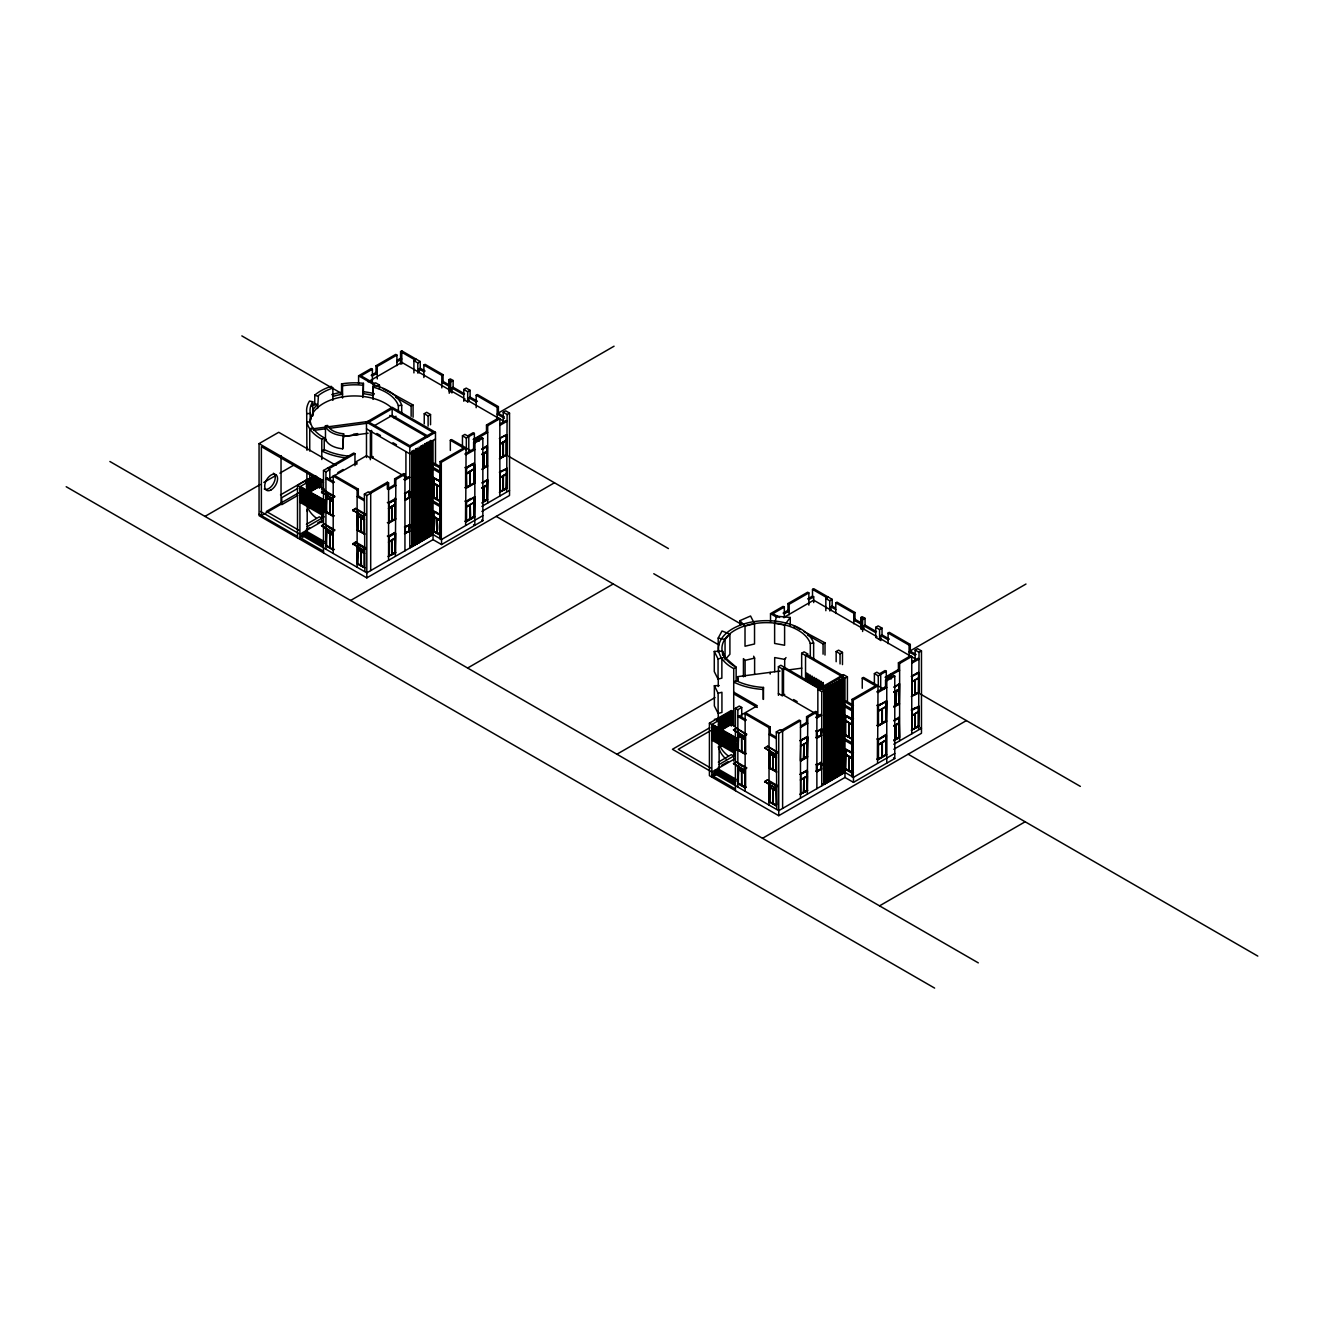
<?xml version="1.0" encoding="UTF-8"?>
<svg xmlns="http://www.w3.org/2000/svg" width="1324" height="1324" viewBox="0 0 1324 1324"><rect width="100%" height="100%" fill="white"/><g stroke="black" fill="none" stroke-linecap="round" stroke-linejoin="round"><path stroke-width="1.5" d="M763.253 689.44L763.468 687.454A50.477 29.145 0 0 1 736.144 680.668L733.711 682.059A52.596 30.369 0 0 0 763.253 689.44L763.253 699.37M790.246 617.464L784.602 625.077L784.602 645.251L774.623 643.447L774.623 623.256L776.642 616.206L790.246 617.464L790.246 625.524M362.826 397.548L363.405 383.315A48.012 27.721 0 0 0 342.502 383.728L341.559 383.894L341.559 394.055M774.755 623.074L775.334 621.138M326.267 440.842L325.472 438.873A20.539 11.85 0 0 0 342.684 448.803L343.611 433.776A19.215 11.088 0 0 1 327.64 425.467L325.472 425.765L325.472 440.561M342.684 448.803L343.611 433.776M718.204 652.219L718.204 638.085L722.01 631.002L729.905 634.08L729.905 654.255L725.056 659.683L725.056 639.509L729.905 634.08M306.903 450.21L306.705 412.36A48.012 27.721 0 0 1 308.906 402.066L309.518 401.073L312.745 401.735L312.15 402.695A44.586 25.735 0 0 0 310.13 412.277L310.329 423.663M373.004 399.401L373.004 387.121L374.858 385.433A48.012 27.721 0 0 1 401.718 405.227L401.718 413.386M784.685 669.464L784.685 659.385L786.026 657.565M317.595 408.504L318.439 395.495A44.586 25.735 0 0 1 330.586 388.875L332.887 388.081L332.887 400.361M314.764 405.276L314.764 395.115L315.691 394.337A48.012 27.721 0 0 1 328.749 387.204L331.232 386.343L332.887 388.081M776.807 808.981L776.311 731.907L780.2 729.673L782.616 731.08L782.616 808.418M358.589 383.96L358.589 375.817L371.183 368.535L372.392 369.247L372.392 381.461M376.033 373.881L376.033 365.738L395.727 354.385L396.935 355.08L396.919 365.639M400.576 364.067L400.576 351.572L401.784 350.877L420.238 361.518L420.238 369.661M372.392 369.247L361.022 375.817L374.361 383.53M376.033 365.738L377.257 366.45L396.935 355.08M397.332 360.178L400.576 358.308L401.768 358.986L396.919 361.8M473.628 450.474L473.628 442.233L481.638 437.615L482.846 438.31L482.846 520.696L441.554 544.545L433.047 539.646L366.814 577.876L259.057 515.665L259.057 443.623L278.719 432.286L335.998 465.353M368.105 381.808L401.784 362.362L448.704 389.455M413.916 372.888L413.916 360.691L416.348 359.284M379.458 389.14L379.458 385.069L377.026 386.459L358.589 375.817M413.916 360.691L417.805 362.925L420.238 361.518M423.879 377.522L423.879 365.027L425.087 364.332L443.043 374.692L443.043 382.835M419.013 372.789L419.013 368.949L420.238 368.254L425.087 371.051M321.798 439.204L324.231 437.797A44.586 25.735 0 0 1 313.225 428.529L312.861 427.95A44.702 25.801 0 0 1 310.329 421.909L306.903 422.008A48.078 27.754 0 0 0 309.733 428.777L309.998 429.224A48.012 27.721 0 0 0 321.798 439.204L321.798 459.527M423.879 365.027L441.835 375.404L443.043 374.692M366.483 457.508L366.483 422.124L392.152 407.296L435.48 432.303L435.48 465.651M204.988 516.393L260.265 484.485M263.824 482.433L276.319 475.217M279.877 473.164L294.143 464.923M392.152 408.702L368.916 422.124L409.811 445.725L433.047 432.303L392.152 408.702L392.152 415.422L428.612 436.473M449.117 390.166L449.117 379.591L450.326 378.896L453.122 380.518L453.122 388.644M449.233 393.278L449.233 381.064L450.441 380.369L449.117 379.591M374.278 425.749L392.152 415.422M449.233 381.064L450.69 381.908L453.122 380.518M395.644 397.217L411.135 406.154L413.071 405.028L413.071 417.242M393.609 417.672L396.042 416.266M451.898 392.98L451.898 387.932L453.122 387.237L464.592 393.857M449.233 391.159L451.898 391.292L463.367 397.912M280.489 494.895L307.118 479.52M297.503 537.858L297.503 485.312L312.878 476.425M323.486 552.869L323.486 470.483L353.74 453.023L354.964 453.718L354.964 465.634M463.797 401.255L463.797 389.471L466.23 388.081L470.103 390.315L470.103 398.458M307.201 496.666L307.201 482.515L304.785 481.108L314.5 475.912M315.228 475.912L304.785 481.539M305.513 481.953L315.228 476.342M306.407 481.721L316.122 476.094M328.584 468.944L354.964 453.718M424.243 423.895L424.243 413.717L426.659 412.31L430.548 414.561L430.548 424.739M306.407 482.135L314.5 477.451M307.135 482.135L315.228 477.451M316.85 476.938L299.919 486.719L299.919 539.265M306.407 483.26L316.122 477.65M323.486 470.483L325.919 471.874L329.808 469.639L329.808 479.818L328.584 479.023L356.785 462.755L356.785 464.426M297.735 488.44L281.764 497.675L281.764 504.676L297.735 495.457M324.214 500.323L299.919 487.133L323.486 500.737M306.407 483.674L314.5 479.007M307.135 483.674L316.85 478.063M324.214 501.448L299.919 488.258L323.486 501.862M307.135 484.104L316.85 478.477M306.407 484.799L317.743 478.245M463.797 389.471L467.686 391.722L470.103 390.315M324.214 501.862L299.919 488.672L323.486 502.276M306.407 485.213L317.743 478.676M307.135 485.213L318.472 478.676M324.214 502.988L299.919 489.797L323.486 503.401M307.135 485.643L318.472 479.089M306.407 486.338L320.094 479.271L307.135 486.769M424.243 413.717L428.115 415.968L430.548 414.561M306.407 486.769L317.743 480.215M324.214 504.527L299.919 491.336L323.486 504.941M307.135 487.182L320.094 479.685M306.407 487.877L320.094 480.811L307.135 488.722M298.545 492.876L266.339 511.461L298.711 530.146M308.012 487.364L319.365 480.397M307.135 488.308L320.094 480.811M324.214 506.066L299.919 492.876L323.486 506.48M306.407 489.417L320.094 482.35L307.135 490.261M312.878 486.107L319.365 481.936M307.135 489.847L320.094 482.35M465.005 398.872L463.797 399.567L467.686 401.801L468.895 401.106L503.633 421.164M324.214 507.605L299.919 494.415L323.486 508.035M337.786 472.585L343.148 469.49M324.214 508.035L299.919 494.845L323.486 508.449M308.012 490.029L320.094 483.889L306.407 492.511M306.407 491.386L320.094 484.319M333.201 553.432L333.201 476.077L334.409 475.382L358.324 489.185L358.324 497.327M468.895 397.746L470.103 397.051L477.385 401.255L476.177 401.95L468.895 397.746L468.895 401.586M307.135 491.386L320.094 483.889M322.526 508.184L299.919 495.954L323.486 509.574M324.214 509.574L299.919 496.384L323.486 509.988M309.634 491.055L320.094 485.858L319.365 485.445M307.135 492.925L320.094 485.445M476.177 407.709L476.177 395.214L477.385 394.519L498.387 406.633L498.387 412.74M324.214 510.683L299.919 497.51L323.486 511.114M308.74 492.412L320.094 485.858M309.634 492.18L319.365 486.553L321.798 487.96A52.596 30.369 0 0 0 324.314 489.152M324.214 511.114L299.919 497.923L323.486 511.527M372.789 456.581L370.372 457.988L366.483 455.754L355.56 462.043L356.785 462.755M307.201 496.384L299.919 500.588L323.486 514.192M321.55 492.065L324.463 490.377L334.658 496.268L331.745 498.784L321.55 492.065L331.745 497.94L334.658 496.268M321.55 492.892L324.463 491.221L334.658 497.096M326.763 492.412L331.199 495.524M366.483 422.124L409.811 447.131L435.48 432.303M326.763 497.874L333.317 501.664L326.581 497.559L326.647 494.166M333.681 495.987L332.837 496.467L332.837 515.814L326.647 511.809L326.647 497.94M435.48 439.038L409.811 453.851L366.483 428.844M329.742 500.158L330.106 513.811M332.837 501.515L326.283 497.741L333.201 501.73M476.177 395.214L497.162 407.345L498.387 406.633M333.201 476.077L357.116 489.88L358.324 489.185M450.326 450.441L450.326 440.263L451.534 439.568L470.434 450.474M497.973 413.237L614.055 346.209M306.407 524.321L319.365 516.823L321.798 518.23M462.457 447.562L462.457 435.778L464.889 434.388L468.795 436.639L468.795 450.888M503.236 422.422L503.236 412.244L505.669 410.837L509.541 413.088L509.541 495.474L481.903 511.445M307.201 526.654L324.231 516.823M329.858 513.53L329.858 499.661L330.04 513.861M330.222 513.745L329.742 499.727M364.878 571.157L364.381 494.084L368.271 491.849L370.703 493.256L370.703 570.594M369.479 492.545L387.353 482.234L388.577 482.929L388.577 560.284M467.571 435.944L473.164 432.716L474.373 433.411L474.356 449.746M486.487 433.147L486.487 425.004L498.618 417.987L499.843 418.698L499.843 496.037M309.568 527.631L306.324 529.517L307.201 530.014M317.677 522.963L320.921 521.093M394.635 485.047L394.635 478.841L403.737 473.578L404.945 474.29L404.945 550.817M364.381 494.084L366.814 495.49L388.577 482.929M462.457 435.778L466.346 438.029L474.373 433.411M486.487 425.004L487.695 425.699L499.843 418.698M503.236 412.244L507.125 414.495L509.541 413.088M299.919 534.217L323.006 520.895M394.635 478.841L395.859 479.536L404.945 474.29M334.409 515.731L333.201 516.443L325.919 512.239L326.763 494.349M302.832 537.577L302.832 534.217L305.745 532.529L324.264 543.221M302.832 535.906L299.919 537.577L323.486 551.181M321.55 525.694L324.463 524.006L334.658 529.898L331.745 532.413L321.55 525.694L331.745 531.569L334.658 529.898M403.737 479.503L408.586 476.69L409.811 477.401L404.945 480.198M479.205 435.927L486.487 431.723L487.695 432.418L480.413 436.622L479.205 435.927L479.205 441.173M500.075 423.879L505.9 420.519L507.125 421.214L499.843 425.418M352.747 510.071L355.66 508.383L365.838 514.275L362.942 516.79L352.747 510.071L362.942 515.946L365.838 514.275M352.747 510.899L355.66 508.383M482.846 515.648L441.306 539.646L440.098 538.934L440.098 461.596L463.681 447.975L450.326 440.263M440.098 461.596L441.306 462.291L466.098 447.975L465.618 525.049M473.628 442.233L474.836 442.928L482.846 438.31M326.763 531.089L333.201 535.359M332.837 530.096L333.681 529.617M329.742 533.787L329.742 547.656L329.742 533.357M364.017 514.473L364.878 513.993M360.939 518.164L361.055 531.536M389.537 501.995L395.363 498.618M505.172 435.232L499.347 438.592L507.125 434.669L506.761 454.628L500.207 458.418L506.397 454.43L506.397 440.544M332.837 535.144L326.581 531.189M395.197 504.825L395.197 518.71L388.942 522.649L395.495 518.876L395.495 499.529L388.445 503.037L395.859 498.9L394.635 498.205M481.936 449.068L485.213 447.164M404.945 493.653L409.315 490.575M481.87 449.233L487.215 445.592M387.353 502.408L388.942 503.319L395.495 499.529M404.465 493.372L409.447 491.485L409.447 497.361L404.945 500.373L409.811 497.576L409.447 491.485M482.416 449.349L487.331 446.502L487.331 465.849L482.416 468.679M433.411 478.063L440.462 481.555L433.411 478.063L433.411 497.394L440.462 500.902L433.047 497.609L440.329 501.813M411.019 492.114L431.839 480.082M364.017 519.521L357.48 515.731L364.381 519.736M411.019 493.786L431.839 481.771M395.197 499.363L395.197 504.411L388.942 508.366M481.936 454.099L486.967 451.335L481.936 454.529M506.397 435.083L506.463 440.18L500.207 444.119M394.999 504.725L388.445 508.499L395.197 504.411M506.463 440.18L499.711 444.268L506.264 440.478M388.577 508.565L394.999 504.295M482.416 454.38L486.851 451.269M499.843 444.334L506.264 440.064M482.416 454.811L486.851 451.683M357.48 512.636L357.48 530.03L364.514 533.539L357.116 530.245L364.878 534.168L357.596 529.964M467.372 466.859L472.602 463.83M466.247 468.15L474.108 463.615L474.108 468.663L466.544 473.793L473.909 468.961M329.858 547.16L329.858 533.291L330.04 547.491M436.87 485.511L437.168 499.214M466.544 468.315L466.544 487.662L466.048 468.034L474.406 463.781L474.406 483.111L465.618 488.043L465.618 467.868M361.419 531.752L360.939 517.734M439.965 486.884L433.411 483.094L440.329 487.1M326.283 528.259L326.283 545.654L332.837 549.443L326.581 545.488L326.647 531.569M334.409 549.361L333.201 550.072L325.919 545.869L326.763 529.898M466.18 473.578L474.406 468.828L466.544 473.363M483.574 467.455L486.967 465.634L487.331 446.502M388.644 522.483L395.363 518.793M483.955 467.455L487.215 465.767L487.05 446.337M506.629 454.562L499.347 458.766L507.125 454.844L506.264 454.347L506.264 435.017M352.747 543.701L355.66 542.013L365.838 547.904L362.942 550.42L352.747 543.701L362.942 549.576L365.838 547.904M481.87 469.408L487.695 466.048L486.851 465.568M352.747 544.528L355.66 542.857L365.838 548.732M437.003 498.9L437.003 485.031L437.367 499.115M357.96 549.096L364.381 553.366M466.048 487.381L474.108 482.946L474.108 469.077M360.939 551.777L361.055 565.166M388.081 536.452L393.907 533.092M500.803 471.377L507.125 468.299L499.843 472.502M388.445 536.667L395.363 532.248M404.83 527.2L409.811 524.469L409.447 530.99L404.83 533.092L409.811 531.205L404.465 533.721M433.544 510.766L440.462 515.185L433.411 511.693L433.411 531.023L440.462 534.532L433.047 531.238L440.329 535.442M481.87 482.863L487.695 479.503L487.215 499.396M405.078 527.349L409.199 524.966M387.353 536.038L388.942 536.948L395.495 533.158L395.495 552.505L388.445 555.997L395.859 552.704L388.081 556.626M404.465 527.002L409.447 525.098L408.95 530.709M482.416 482.979L487.331 480.132L487.331 499.462L482.416 502.309M499.347 472.221L506.761 468.928L506.264 487.977L507.125 488.473L499.347 492.396M433.411 511.693L433.908 530.742M411.019 525.744L431.839 513.712M364.017 553.151L357.761 549.195L357.761 545.836M411.019 527.415L431.839 515.4M481.936 487.728L487.05 485.014M481.936 488.159L486.851 484.898M388.644 542.244L391.738 540.457M392.103 540.242L395.197 538.454L395.197 552.34L392.036 554.077M487.05 485.428L483.955 487.215L483.392 501.184M499.909 477.997L503.004 476.21M404.995 533.191L409.199 530.858L409.133 524.916M433.908 516.443L440.462 520.646L433.908 516.873M482.416 488.44L486.851 485.312M467.372 500.489L470.864 498.469M466.098 501.779L474.836 496.732L474.406 516.741M464.889 501.084L466.544 501.945L474.406 497.41L474.042 516.542L466.048 521.011L466.048 501.664M436.87 519.14L437.168 532.844L440.329 534.598M361.419 565.381L360.939 551.363M439.965 520.514L433.709 516.559L433.776 511.478M466.18 506.778L474.108 502.293L474.108 497.245M357.48 546.249L357.48 563.66L364.017 567.45L357.761 563.494L357.844 549.576M364.878 567.797L357.116 563.875L357.96 547.904M506.629 468.017L506.761 488.258L499.711 491.767L506.264 487.977M388.577 556.08L391.738 554.326L392.036 540.622M483.872 501.051L487.05 499.297M499.843 491.833L503.004 490.095L503.302 476.392M481.87 503.037L487.695 499.678L483.574 501.084L483.757 487.1M418.301 541.715L411.019 545.918L412.227 546.613L412.227 452.46M419.989 540.738L431.839 533.886M411.499 546.2L418.781 541.996M411.747 546.332L419.509 542.41M433.544 534.317L366.814 572.845L260.514 511.461M481.87 506.413L509.541 490.426M437.367 532.745C432.849 495.408 442.729 541.864 433.709 530.858L433.776 516.939M466.18 521.077L469.954 518.975L469.954 505.106M466.048 521.011L474.356 516.641M350.612 600.467L554.475 482.763M467.62 668.024L613.244 583.95M770.518 621.784L770.518 613.641L783.113 606.359L784.321 607.071L784.321 617.629M787.962 611.705L787.962 603.562L807.64 592.209L808.865 592.904L808.865 605.118M812.506 597.538L812.506 589.395L813.714 588.7L832.167 599.342L832.167 607.484M784.321 607.071L772.935 613.641L779.621 617.497M787.962 603.562L789.17 604.257L808.865 592.904M807.64 598.928L812.506 596.131L813.697 596.81L813.697 602.586M808.848 599.623L813.697 596.81M783.576 617.58L813.714 600.186L860.633 627.278M825.845 610.712L825.845 598.514L828.278 597.107M825.845 598.514L829.734 600.748L832.167 599.342M793.821 627.096L795.029 626.384L800.275 629.43M835.792 613.426L835.792 602.85L837.016 602.155L854.973 612.516L854.973 620.658M830.942 610.612L830.942 606.773L832.167 606.078L835.394 607.948M734.969 726.396A52.596 30.369 0 0 1 733.711 725.784L733.728 668.62L736.144 667.213A44.586 25.735 0 0 1 744.916 625.871A44.586 25.735 0 0 1 810.305 643.497L813.648 643.05L813.648 659.352M835.792 602.85L853.765 613.211L854.973 612.516M616.918 754.217L714.977 697.599M861.047 627.99L861.047 617.414L862.255 616.719L865.052 618.341L865.052 626.467M778.413 695.332L778.413 666.667L780.846 665.26L824.157 690.284L824.157 784.437L822.949 783.742M801.665 677.805L801.665 653.245L804.082 651.838L807.971 654.089L805.538 655.496L805.538 680.47M861.163 629.066L861.163 618.887L862.371 618.192L861.047 617.414M861.163 618.887L862.619 619.731L865.052 618.341M807.574 635.04L823.065 643.977L825.001 642.852L825.001 655.066M778.413 666.667L782.302 668.918L784.718 667.511M863.827 629.595L863.827 625.756L865.052 625.06L876.505 631.68M862.371 628.288L861.163 628.983L863.827 629.115L876.935 636.695L875.727 637.39L875.727 627.295L878.143 625.904L882.032 628.139L882.032 636.281M885.557 688.298L885.557 680.056L893.568 675.439L894.776 676.134L894.776 758.52L853.467 782.368L844.977 777.469L778.744 815.7L709.416 775.682L709.416 723.136L731.295 710.508L732.023 711.352L717.426 719.776L716.698 718.932L719.131 720.339L719.131 734.489M716.698 719.362L732.023 711.352M735.416 790.693L735.416 708.307L739.305 706.056L741.738 707.463L741.738 717.641M732.023 710.938L717.426 719.776M732.023 712.477L716.698 720.471L732.023 712.477L711.849 724.542L711.849 777.089L716.218 774.557M836.156 661.719L836.156 651.54L838.588 650.134L842.478 652.384L842.478 664.598M719.942 719.031L732.023 712.891M735.416 708.307L737.849 709.697L741.738 707.463M736.144 738.147L711.849 724.956L735.416 738.56M718.32 721.083L732.023 714.017L719.048 721.928M718.32 721.497L732.023 714.43M719.048 721.497L732.023 714.017M736.144 739.272L711.849 726.082L735.416 739.686M709.763 727.737L672.443 749.285L778.744 810.669L845.473 772.14M736.144 739.686L711.849 726.495L735.416 740.099M718.32 722.623L732.023 715.556L718.32 724.162M875.727 627.295L879.599 629.545L882.032 628.139M718.32 723.036L732.023 715.97M719.048 723.036L732.023 715.556M736.144 740.811L711.849 727.621L735.416 741.225M836.156 651.54L840.045 653.775L842.478 652.384M736.144 741.225L711.849 728.034L735.416 741.655M718.32 724.592L732.023 717.509L731.295 717.095M719.048 724.592L732.023 717.095M734.456 741.374L711.849 729.16L735.416 742.764M719.048 725.006L732.023 717.509M718.32 725.701L732.023 718.634L719.048 726.545M736.144 742.764L711.849 729.574L735.416 743.194M710.475 730.699L678.269 749.285L710.624 767.97M718.32 726.131L732.023 719.064M719.048 726.131L732.023 718.634M719.942 726.313L732.023 720.173L719.048 728.084M719.942 726.727L732.023 720.604M719.048 727.67L732.023 720.173M740.927 715.208L757.295 705.758L733.711 692.154M736.144 745.429L711.849 732.238L735.416 745.859M719.942 727.852L732.023 721.712L719.048 729.623M719.942 728.266L732.023 722.143M745.131 791.256L745.131 713.901L746.339 713.206L770.254 727.008L770.254 735.151M880.824 635.57L882.032 634.875L889.314 639.078L888.106 639.773L880.824 635.57L880.824 640.617M719.048 729.21L732.023 721.712M736.144 746.968L711.849 733.777L735.416 747.398M719.942 729.392L732.023 723.268L722.292 729.292M721.563 728.879L732.023 723.682M720.67 729.822L732.023 723.268M888.106 643.613L888.106 633.038L889.314 632.342L910.3 644.457L910.3 652.6M736.144 748.507L711.849 735.333L735.416 748.937M736.144 748.937L711.849 735.747L735.416 749.351M721.563 730.004L731.295 724.377L733.711 725.784M784.718 694.405L782.302 695.812L778.413 693.577M875.727 637.39L879.599 639.624L880.824 638.929L915.563 658.988M736.144 750.063L711.849 736.872L735.416 750.476M736.144 750.476L711.849 737.286L735.416 750.89M719.131 734.208L711.849 738.411L735.416 752.015M733.479 729.888L736.392 728.2L746.587 734.092L743.674 736.607L733.479 729.888L743.674 735.763L746.587 734.092M817.851 716.052L817.851 689.44L843.52 674.611L847.41 676.862L847.41 701.422M738.693 735.697L745.247 739.487L738.511 735.383M745.611 733.81L744.767 734.29L744.767 753.637L745.247 735.945M823.743 689.109L824.951 689.821L824.951 783.973L823.743 783.278L823.743 689.109L825.564 689.473L825.564 783.626M827.384 687.007L829.205 687.371L827.384 687.007L827.384 782.583M829.205 685.964L831.025 686.312L829.205 685.964L829.205 781.524L827.997 780.829M831.025 684.905L832.846 685.269L831.025 684.905L831.025 780.481L829.817 779.77M832.846 683.863L834.666 684.21L832.846 683.863L832.846 779.422L831.638 778.727M834.666 682.803L836.487 683.167L834.666 682.803L834.666 778.38L833.458 777.668M836.487 681.761L838.307 682.108L836.487 681.761L836.487 777.32L835.279 776.625M837.099 775.566L838.307 776.278L838.919 680.354L840.128 681.066L840.128 775.219L838.919 774.523M841.948 774.176L842.561 678.252L843.769 678.964L843.769 773.117L842.561 772.422M741.672 737.981L741.788 751.353M817.851 689.44L821.741 691.674L824.157 690.284M826.772 688.761L825.564 688.066L826.772 688.761L826.772 782.931M838.307 680.702L840.128 681.066M841.336 680.354L840.128 679.659L841.336 680.354L841.336 774.523M841.948 678.6L843.769 678.964M801.665 653.245L844.977 678.252L847.41 676.862M744.767 739.338L738.213 735.565L745.131 739.553M888.106 633.038L909.091 645.169L910.3 644.457M745.131 713.901L769.029 727.703L770.254 727.008M862.255 688.265L862.255 678.087L863.463 677.392L883.952 689.225M909.902 651.06L1025.984 584.033M718.32 762.144L731.295 754.647L733.728 756.054L719.131 764.478M874.386 683.78L874.386 673.602L876.819 672.211L880.708 674.462L880.708 688.712M915.165 660.246L915.165 650.067L917.582 648.661L921.471 650.912L921.471 733.297L893.816 749.268M734.456 755.623L735.3 755.143M781.408 730.368L799.282 720.057L800.49 720.753L800.49 798.107M879.5 673.767L885.077 670.54L886.302 671.235L886.286 687.57M898.417 670.97L898.417 662.827L910.548 655.81L911.756 656.522L911.756 733.86M721.497 765.454L727.985 761.714M806.564 722.871L806.564 716.665L815.667 711.402L816.875 712.113L816.875 788.641M711.849 772.041L734.472 758.983M776.311 731.907L778.744 733.314L800.49 720.753M874.386 673.602L878.275 675.852L886.302 671.235M898.417 662.827L899.625 663.523L911.756 656.522M915.165 650.067L919.038 652.318L921.471 650.912M806.564 716.665L807.772 717.36L816.875 712.113M746.339 753.555L745.131 754.266L737.849 750.063L738.693 734.092M714.761 775.401L714.761 772.041L717.674 770.353L736.194 781.044M714.761 773.729L711.849 775.401L735.416 789.005M733.479 763.518L736.392 761.83L746.587 767.721L743.674 770.237L733.479 763.518L743.674 769.393L746.587 767.721M800.739 725.933L806.564 722.573L807.772 723.268L800.49 727.472M891.135 673.751L898.417 669.547L899.625 670.242L892.343 674.446L891.135 673.751L891.135 678.997M912.004 661.702L917.83 658.342L919.038 659.038L911.756 663.241M764.66 747.894L767.572 746.206L777.767 752.098L774.854 754.614L764.66 747.894L774.854 753.77L777.767 752.098M894.776 753.472L853.235 777.469L852.011 776.758L852.011 699.42L875.594 685.799L862.255 678.087M769.525 747.613L777.767 752.926M852.011 699.42L853.235 700.115L878.027 685.799L877.547 762.872M885.557 680.056L886.766 680.751L894.776 676.134M738.693 768.913C758.834 782.12 723.847 761.201 745.247 773.117M745.611 767.44L744.767 767.92L744.767 787.267L745.247 767.639M852.259 706.006L853.467 705.295L846.202 701.091L844.977 701.803L852.259 706.006L852.259 776.625M769.889 753.704L776.443 757.494L769.691 753.389M741.672 771.611L741.788 784.983M776.807 751.817L775.947 752.297L775.947 771.644L776.443 753.952M772.852 755.987L772.984 769.36M807.292 736.442L800.01 740.646L807.408 737.352L806.928 756.418L807.772 756.898L800.49 761.101L807.408 756.699L807.772 736.723L800.375 740.861M917.102 673.055L911.276 676.415L918.674 673.122L918.674 692.452L911.64 695.961L919.038 692.667L911.276 696.589M744.767 772.968L738.511 769.012M816.759 731.411L821.741 728.663L821.244 735.118L816.395 737.915L816.395 731.196M893.799 687.057L899.625 683.697L899.261 703.673L894.345 706.503M911.64 676.63L918.558 672.211M815.667 730.765L817.239 731.676L821.377 729.309L821.377 735.184L816.759 737.286L821.741 735.399L816.875 738.196L815.667 737.501M894.345 687.173L899.261 684.326L898.781 703.392L899.625 703.872L893.799 707.231M852.375 719.379L845.341 715.887L851.895 719.66L853.467 718.75M838.555 720.918L822.949 729.938L822.949 731.609L838.555 722.59M775.947 757.345L769.393 753.555L776.311 757.56M800.855 746.19L806.928 742.549M912.12 681.943L918.194 678.302M800.49 745.975L807.127 742.234L807.044 737.154M911.756 681.744L918.393 678.004M893.865 692.353L899.261 689.374L893.865 691.922L898.979 689.208L898.897 684.111M845.837 720.637L852.259 724.923L845.837 721.067M894.345 692.634L899.261 689.787L898.979 703.491C890.059 714.579 899.774 667.925 895.322 705.378M769.889 767.572L769.029 768.069L776.807 771.991M881.039 703.673L877.547 705.692L877.547 725.866L886.766 721.117L878.027 726.148L876.819 725.453M885.839 701.323L877.977 705.857L886.335 701.604L885.839 720.67L878.457 725.486L886.335 720.935L886.766 700.926L878.027 705.973L876.819 705.278M848.8 723.334L848.8 737.22L848.8 722.921M851.895 724.708L845.705 720.719L852.375 724.84M746.339 787.184L745.131 787.896L737.849 783.692L738.693 767.721M800.855 741.142L800.375 760.191L806.928 756.418M893.865 706.222L898.781 703.392M800.49 760.274L803.668 758.52L803.949 744.816M803.833 758.205L803.833 744.336L803.833 758.205L807.127 756.534L807.044 742.615M911.756 696.027L914.934 694.289L915.099 680.089L915.099 693.958M915.215 694.024L918.393 692.287L918.674 673.122M764.66 781.524L767.572 779.836L777.767 785.728L774.854 788.243L764.66 781.524L774.854 787.399L777.767 785.728M845.837 734.936L844.977 735.432L852.739 739.355M764.66 782.352L767.572 779.836M848.932 736.723L848.932 722.854L849.098 737.038M852.259 719.445L844.977 715.241L845.341 735.217L851.895 739.007L845.705 735.002L845.837 715.605M775.947 785.926L776.807 785.446M772.852 789.601L772.852 803.486L772.786 789.236M801.467 773.431L805.836 770.916M915.645 707.513L911.276 710.045L918.674 706.751L911.64 710.243M805.29 771.66L800.375 774.49L807.292 770.072M816.759 765.024L819.506 763.452M893.865 720.521L897.142 718.618M816.875 765.106L821.244 762.012M893.799 720.686L899.145 717.045M911.756 710.326L919.038 706.122L918.674 726.082L912.12 729.872L918.31 725.866L918.194 706.47M800.01 774.275L807.408 770.982L807.408 790.329L800.375 793.821L807.772 790.527L800.01 794.45M815.667 764.395L817.239 765.305L821.377 762.922L821.377 768.814L816.395 771.544L816.395 764.825M894.345 720.802L899.261 717.956L899.261 737.286L894.345 740.133M853.467 772.554L852.259 773.266L844.977 769.062L852.375 772.355L845.341 768.847L845.837 749.235L845.639 768.681L848.8 770.419M838.555 754.548L822.949 763.567L822.949 765.239L838.555 756.219M775.947 790.974L769.393 787.184L776.443 791.107M893.865 725.552L899.261 723.003L894.345 725.833M893.865 725.982L898.979 722.838L899.261 717.956M918.194 711.931L912.12 715.572M800.49 780.018L807.408 776.029L800.855 779.819M911.756 715.788L918.194 711.518M845.837 754.266L852.375 758.47L845.837 754.697M894.345 726.264L899.261 723.417L899.625 737.501L893.799 740.861M845.341 749.5L851.895 753.29L853.467 752.38M776.443 787.581L776.443 804.992L769.029 801.699L776.311 805.902L769.393 801.483L769.393 784.073M878.027 739.603L886.286 734.274M848.8 756.964L848.8 770.849L848.8 756.55L845.639 754.812M876.819 738.908L878.457 739.768L886.335 735.234L886.335 754.564L877.547 759.496L877.547 739.322M851.895 758.338L845.639 754.382M878.093 745.031L885.839 740M776.443 804.992L775.947 787.863M893.865 739.851L898.897 737.087L898.781 717.674M800.573 793.937L807.292 790.246M894.776 739.752L899.145 737.22M918.558 726.015L911.276 730.219L919.038 726.297L918.194 725.8M843.769 771.71L827.318 781.21L828.592 781.872L828.592 687.719M823.429 784.023L830.711 779.819M823.677 784.156L830.959 779.952M893.799 744.237L921.471 728.25L920.263 727.555M848.932 770.353L848.932 756.484L849.098 770.667L852.259 772.422M762.525 838.291L966.388 720.587M879.55 905.848L1025.157 821.774M739.851 620.675L750.559 616.008L754.531 623.803L754.531 643.977L745.015 646.228L745.015 626.053L739.851 620.675L739.851 624.713M312.861 427.95L309.733 428.777L309.733 451.07M718.055 679.129L718.055 658.955L724.989 657.151L722.573 651.16L714.281 651.408L714.281 671.582L718.055 679.129L721.861 678.136L721.861 657.962M718.121 713.437L718.121 693.263L721.928 692.27L721.928 712.444L718.121 713.437L714.364 705.891L714.364 685.716L719.23 685.567M718.121 747.067L721.597 746.157M745.015 626.053L754.531 623.803M743.426 676.796L743.426 658.624L745.098 660.362L754.614 658.111L754.614 674.247M341.559 383.894L343.379 385.648A44.586 25.735 0 0 1 362.826 385.251M373.004 387.121L373.467 387.237A44.586 25.735 0 0 1 398.375 405.674L401.718 405.227M311.57 428.993L370.124 421.214M313.589 430.416L325.687 428.777M329.742 428.264L368.089 423.134M353.574 434.156L357.612 433.61M368.138 433.229L343.876 436.457L358.258 434.537M737.402 676.696L738.18 680.337L737.402 676.696L780.068 671.053M787.962 669.994L801.781 668.157M306.903 413.601L310.329 413.502M714.364 719.346L717.674 719.23M774.623 623.256L784.602 625.077M784.685 659.385L774.689 657.565L774.689 671.682M718.204 638.085L725.056 639.509M314.764 395.115L317.595 396.224M314.764 403.522L317.595 404.631A44.702 25.801 0 0 0 312.745 410.076M400.576 351.572L415.14 359.979M812.506 589.395L827.07 597.803M448.869 384.788L443.043 381.428L441.835 382.123L449.117 386.327M504.212 416.729L498.387 413.369L497.162 414.064L504.444 418.268M860.799 622.611L854.973 619.251L853.765 619.946L861.047 624.15M916.125 654.553L910.3 651.193L909.091 651.888L914.917 655.248M419.013 368.949L423.879 371.746M451.898 387.932L463.367 394.552M830.942 606.773L835.792 609.57M863.827 625.756L875.296 632.376M503.302 442.762L503.004 456.466M915.215 680.586L915.215 694.455L915.215 680.155M508.466 456.217L668.421 548.566M920.395 694.041L1080.351 786.39M503.17 456.135L503.17 442.266L502.806 456.35M379.458 385.069L375.586 382.818L373.153 384.225L373.153 394.403M413.071 405.028L383.099 388.561M825.001 642.852L803.784 631.449M770.518 613.641L776.989 617.381M483.757 453.47L483.757 467.355M895.802 691.79L895.521 705.493M506.264 473.694L499.711 477.898L506.264 474.108M915.215 714.215L915.215 728.084L915.215 713.785M483.392 467.554L483.955 453.586M474.356 462.837L466.098 468.15L464.889 467.455M500.207 477.749L506.463 473.793L506.397 468.713M806.763 654.784L843.52 676.018L820.284 689.44L783.51 668.206L783.51 695.117L819.059 715.639M474.406 463.781L474.836 483.293L466.098 488.324L464.889 487.629M389.736 415.422L427.453 437.201M430.631 440.429L431.839 441.14L431.839 535.293L430.631 534.598M428.198 441.835L429.406 442.53L429.406 536.7L428.198 535.988M885.839 706.784L878.457 711.187M426.99 442.53L428.198 443.242L428.198 537.395L426.99 536.7M241.845 335.899L340.334 392.765M653.775 573.722L741.506 624.382M425.169 443.59L426.378 444.285M487.331 480.132L486.967 499.264M503.17 489.764L503.17 475.895L502.806 489.979M506.629 491.552L507.125 414.495M915.099 727.588L915.099 713.719L914.934 727.919M918.558 729.375L919.038 652.318M470.252 471.642L470.202 484.981M882.181 709.465L882.132 722.805M421.529 445.692L422.737 446.387M419.096 447.082L420.32 447.793L420.32 541.946M895.686 724.923L895.686 738.809M895.802 725.42L895.521 739.123M416.067 448.836L417.275 449.548M440.098 466.644L434.272 463.268L433.047 463.979L440.329 468.183L440.329 538.802M412.426 450.938L413.634 451.649M376.91 433.461L380.468 435.513M392.914 442.696L396.472 444.748M433.047 467.339L440.329 471.543M844.977 705.162L852.259 709.366M433.047 469.01L440.329 473.214M844.977 706.834L852.259 711.038M895.322 739.007L895.802 725.006M886.335 735.234L885.839 754.283L886.766 754.746L878.027 759.777L876.819 759.082M440.826 481.357L433.047 477.418L440.329 481.622M846.93 715.804L851.282 718.336M473.909 502.59L466.544 506.993M496.219 516.393L718.816 644.92M908.148 754.217L1257.8 956.094M470.252 505.272L470.252 519.14L470.202 504.742L470.682 518.892L474.108 516.575L474.108 502.706M882.181 743.095L882.132 756.434M878.457 744.816L886.037 740.116L885.971 735.019L878.176 739.603L878.176 744.651M793.606 699.535L797.164 701.604M481.638 520.001L482.846 520.696M893.568 757.824L894.776 758.52M407.13 477.815L371.581 457.293L371.581 430.383M473.909 516.459L474.836 516.923L466.098 521.954L464.889 521.259M440.826 501.531L433.544 497.327L433.411 483.525L440.462 487.017L433.709 482.929L433.776 477.848M845.473 735.151L852.193 738.825M433.047 500.969L440.329 505.172M473.628 524.618L474.836 525.33L474.836 442.928M844.977 738.792L852.259 742.996M433.047 502.64L440.329 506.844M844.977 740.464L852.259 744.667M821.377 729.309L821.046 735.002M435 511.61L440.826 514.97M851.282 751.966L844.977 748.871L852.375 753.008M433.709 516.989L436.804 518.76L436.804 532.645M437.168 518.975L440.263 520.762M849.098 756.798L852.193 758.586M733.711 693.826L757.295 707.446M327.376 468.233L329.808 469.639M392.036 506.993L391.904 520.382M430.466 533.092L441.554 539.497L441.554 544.545M842.395 770.916L853.467 777.32L853.467 782.368M430.019 534.946L431.227 535.641L431.227 441.488M841.948 772.769L843.156 773.464L843.156 679.311M428.811 535.641L430.019 536.352L430.019 440.776M821.377 762.922L821.046 768.632L817.239 771.197L817.239 765.305M364.15 499.28L358.324 495.904L357.116 496.616L364.381 500.82M776.079 737.104L770.254 733.728L769.029 734.439L776.311 738.643M394.999 518.594L395.859 519.074L388.577 523.278L387.353 522.583M426.378 537.048L427.586 537.743L427.586 443.59L426.378 442.878L426.378 538.454L425.169 537.743M838.307 774.871L839.515 775.566L839.515 681.413M424.557 538.09L425.765 538.802L425.765 444.632L424.557 443.937L424.557 539.497L423.349 538.802M836.487 775.914L837.695 776.625L837.695 682.456M259.057 443.623L323.486 480.827M803.469 758.404L803.949 744.402M820.88 768.532L821.741 769.029L816.875 771.826L815.667 771.131M422.737 539.149L423.961 539.844L423.961 445.692L422.737 444.98L422.737 540.556L421.529 539.844M834.666 776.973L835.874 777.668L835.874 683.515M323.486 482.515L261.374 446.651L261.374 515.615L281.036 504.262L281.036 455.588M420.916 540.192L422.141 540.904L422.141 446.734M832.846 778.016L834.054 778.727L834.054 684.558M831.025 779.075L832.233 779.77L832.233 685.617M830.231 779.538L831.439 780.233M417.275 542.294L418.5 543.006L418.5 448.836L417.275 448.141L417.275 543.701L416.067 543.006M829.205 780.117L830.413 780.829L830.413 686.659M415.455 543.353L416.679 544.048L416.679 449.895L415.455 449.184L415.455 544.76L414.247 544.048M357.348 510.203L365.838 515.102M746.587 734.919L736.392 728.2M395.495 533.158L395.131 552.29M807.408 770.982L806.928 790.047M413.634 544.396L414.859 545.107L414.859 450.938L413.634 450.243L413.634 545.802L412.426 545.107M357.761 515.566L364.514 519.67L357.48 516.161L357.761 529.865M394.999 537.925L388.445 542.128L394.999 538.355M324.214 499.909L300.647 486.719M736.144 737.733L712.577 724.542M297.503 485.312L323.486 500.323M709.416 723.136L735.416 738.147M803.833 777.949L804.313 792.116L803.833 777.949L803.469 792.033M803.949 778.446L803.668 792.149M302.335 490.774L324.214 503.401M299.919 490.211L323.486 503.832M388.942 541.996L395.197 538.041L395.197 532.993M324.214 504.941L300.647 490.923M299.919 491.75L323.486 505.371M712.577 730.285L736.144 743.889M324.214 506.48L300.647 492.462M714.248 731.676L736.144 744.303M711.849 730.699L735.416 744.303M299.919 493.306L323.486 506.91M711.849 731.129L735.416 744.733M714.248 733.215L736.144 745.859M711.849 732.668L735.416 746.273M736.144 747.398L712.577 733.364M711.849 734.208L735.416 747.812M738.577 749.632L745.247 753.356M776.443 771.362L769.757 767.639L769.889 752.098M326.399 511.958L333.135 515.648M776.245 771.462L769.525 767.788L769.691 750.029M332.837 515.814L326.283 512.024L326.283 494.63M744.767 753.637L738.213 749.847L738.213 732.453M775.947 771.644L769.393 767.854L769.393 750.46M300.647 498.618L324.214 512.239M302.335 500.009L324.214 512.653M299.919 499.049L323.486 512.653M299.919 499.462L323.486 513.067M395.363 555.799L395.859 479.536M807.292 793.622L807.772 717.36M391.904 554.011C392.632 510.237 391.755 584.414 391.54 540.341M299.919 502.259L323.486 515.88M711.849 740.083L735.416 753.704M334.658 530.725L324.463 524.006M742.218 766.033L736.392 761.83M743.194 766.596L746.587 768.549M769.277 781.657L777.767 786.555M328.22 527.101L331.497 528.988M357.761 544.147L364.315 547.937M738.511 763.981L741.771 765.868M769.691 781.971L776.245 785.761M357.48 544.329L360.757 546.216M718.253 767.341L719.131 767.837M324.264 541.549L305.745 530.858L305.745 534.217M736.194 779.373L717.674 768.681L717.674 772.041M738.511 783.312L745.247 786.986M744.767 787.267L738.213 783.477L738.213 766.083M302.832 532.529L323.039 544.197M714.761 770.353L734.969 782.021M302.832 534.217L323.039 545.885M714.761 772.041L734.969 783.709M259.057 514.275L297.503 536.452M109.892 461.497L978.304 962.879M66.2 486.719L934.628 988.101M724.642 657.151L736.144 667.213L736.144 681.479M308.972 506.612L309.733 507.804M753.637 656.207L754.614 658.111M714.281 651.408L718.055 658.955M714.364 685.716L718.121 693.263M912.12 676.895L912.12 696.242M912.12 710.525L912.12 729.872M911.839 676.73L911.839 681.777M911.839 682.191L911.839 696.076M911.839 710.359L911.839 715.407M911.839 715.821L911.839 729.706M909.091 645.169L909.091 655.728M899.625 663.523L899.625 740.861M895.885 691.409L895.885 705.278M895.885 725.039L895.885 738.908M886.766 680.751L886.766 763.154M885.971 701.389L886.037 706.486L878.093 710.971L878.176 705.973M885.971 706.867L886.037 720.769M885.971 740.497L886.037 754.399L878.457 759.115L878.457 739.768M882.33 709.052L882.33 722.921M882.33 742.681L882.33 756.55M881.817 709.25L881.883 723.169M881.817 742.88L881.883 756.798M879.599 629.545L879.599 639.724M878.457 706.139L878.457 725.486M878.275 675.852L878.275 686.031M878.176 711.435L878.176 725.32M878.176 745.064L878.176 758.95M862.619 619.731L862.619 631.498M853.765 613.211L853.765 623.786M853.235 700.115L853.235 777.469M851.895 719.66L851.895 739.007M851.895 753.29L851.895 772.62M844.977 678.252L844.977 777.469M840.045 653.775L840.045 663.953M829.734 600.748L829.734 610.927M823.743 686.875L823.131 682.456L823.131 688.563M823.065 643.977L823.065 654.155M821.923 687.868L821.31 681.413L821.31 689.556M821.741 691.674L821.741 785.844M821.128 762.789L821.244 768.748M820.102 688.844L819.49 680.354L819.49 688.497M818.282 687.801L817.669 679.311L817.669 687.454M817.239 731.676L817.239 737.567M816.925 731.493L817.007 737.435M816.925 765.123L817.007 771.064M816.461 686.742L815.865 678.252L815.865 686.395M814.641 685.7L814.045 677.209L814.045 685.352M812.82 684.64L812.224 676.15L812.224 684.293M811 683.598L810.404 675.108L810.404 683.25M810.305 643.497L810.305 657.929M809.179 682.539L808.583 674.048L808.583 682.191M807.359 681.496L806.763 673.006L806.763 681.148M807.044 770.783L807.127 775.864L800.375 779.952L807.408 776.443L807.127 790.163M800.855 774.772L800.855 794.102M789.17 604.257L789.17 614.832M782.302 668.918L782.302 695.514M778.744 733.314L778.744 815.7M774.854 753.77L774.854 754.614M774.854 787.399L774.854 788.243M773.216 755.772L773.15 769.691M773.216 789.402L773.15 803.304M772.786 755.607L772.786 769.476M770.187 672.36L770.187 674.048M769.889 783.808L769.757 801.268M769.691 783.659L769.525 801.417M769.029 727.703L769.029 805.058M767.572 746.206L767.572 747.05M763.468 687.454L763.468 699.386M745.611 735.83L745.611 753.985L738.329 749.781L738.511 732.023M745.611 769.459L745.611 787.615M745.098 660.362L745.098 676.498M743.674 735.763L743.674 736.607M743.674 769.393L743.674 770.237M741.589 737.6L741.589 751.469M741.589 771.23L741.589 785.099M738.511 765.653L738.329 783.411M737.849 709.697L737.849 763.518M737.849 765.52L737.849 787.052M735.101 751.883L735.101 755.243M733.728 752.214L733.728 761.101M731.295 724.377L731.295 726.065M722.573 651.16L722.573 655.181M719.131 742.565L719.131 768.847M718.27 678.451L718.27 686.511M718.27 712.08L718.27 718.138M503.368 442.382L503.368 456.25M500.207 439.072L500.207 458.418M500.207 472.701L500.207 492.048M497.162 407.345L497.162 419.84M487.695 425.699L487.695 503.037M483.591 453.801L483.591 467.67M483.591 487.431L483.591 501.299M469.954 471.476L469.954 485.345M467.686 391.722L467.686 401.9M466.346 438.029L466.346 450.243M466.544 501.945L466.544 521.292M465.618 501.498L465.618 521.673M450.69 381.908L450.69 392.086M441.835 375.404L441.835 387.882M441.306 462.291L441.306 539.646M436.804 485.147L436.804 499.016M433.908 477.782L433.908 497.112M433.047 440.429L433.047 539.646M428.115 415.968L428.115 426.129M420.916 446.039L420.916 541.599M419.096 448.488L419.096 542.658M417.805 362.925L417.805 373.103M413.038 451.997L413.038 546.15L411.814 545.455L411.814 451.285M411.135 406.154L411.135 416.332M409.811 447.131L409.811 548.02M409.133 491.303L409.199 497.228L405.31 499.744L405.31 493.852M405.922 451.616L405.922 478.229M405.31 527.482L405.31 533.373M401.784 350.877L401.784 364.05M398.375 405.674L398.375 411.863M394.999 499.247L395.131 518.66M391.672 506.778L391.738 520.696M388.942 503.319L388.942 522.649M388.942 536.948L388.942 556.279M387.353 482.234L387.353 488.341M377.257 366.45L377.257 378.929M372.673 456.515L372.673 458.203M370.372 431.094L370.372 459.742M366.814 495.49L366.814 577.876M364.017 516.41L364.017 533.82M364.017 548.103L364.017 567.45M363.405 383.315L363.405 393.476M362.942 515.946L362.942 516.79M362.942 549.576L362.942 550.42M357.96 512.355L357.96 529.749M357.116 489.88L357.116 543.701M357.116 545.703L357.116 567.235M355.66 542.013L355.66 542.857M342.535 385.781L342.535 398.077M332.837 532.033L332.837 549.443M331.745 497.94L331.745 498.784M331.745 531.569L331.745 532.413M325.919 471.874L325.919 549.228M324.463 490.377L324.463 491.221M324.231 437.797L324.231 449.994M323.37 513.447L323.188 517.419M323.006 513.497L323.006 517.519L322.89 513.729M322.526 513.778L322.526 517.8M321.798 479.735L321.798 490.029M321.798 514.44L321.798 522.566M319.365 486.553L319.365 488.242M312.745 401.735L312.745 415.968M309.733 473.363L309.733 489.566M309.171 487.249L309.171 491.121M309.071 483.409L309.071 491.138M308.74 483.442L308.74 491.187M307.201 504.742L307.201 531.702M306.903 471.245L306.903 480.86A48.078 27.754 0 0 0 306.986 481.241M273.389 473.198A9.119 5.263 -60 0 1 273.389 483.723A9.119 5.263 -60 0 1 264.27 489.003M342.684 435.695A20.539 11.85 0 0 1 325.472 425.765M310.13 422.704A44.553 26.513 0.3 0 1 341.278 397.117A44.553 26.513 0.3 0 1 391.556 407.709M310.577 420.122A44.553 26.513 0.4 0 1 311.239 418.036M312.166 416.001A44.553 26.513 0.4 0 1 313.374 414.015M307.466 511.643A48.012 27.721 0 0 1 306.986 509.939M332.969 396.455A44.586 25.735 0 0 1 342.552 394.188L341.559 392.301A48.707 28.118 0 0 0 331.778 394.585M311.819 406.402A48.012 27.721 0 0 1 314.748 403.522M307.516 449.531A48.078 27.754 0 0 1 306.903 447.231M309.055 486.537A48.078 27.754 0 0 1 307.516 483.161M309.733 474.174A48.078 27.754 0 0 1 309.27 473.446M315.973 517.833A48.045 27.738 0 0 1 308.293 508.83M346.474 457.938A52.596 30.369 0 0 1 321.798 450.971L324.214 449.564A50.477 29.145 0 0 0 348.56 456.118M733.728 668.62A48.012 27.721 0 0 1 743.261 624.134A48.012 27.721 0 0 1 813.648 643.05M726.048 759.115A48.012 27.721 0 0 1 718.915 747.762M727.902 755.656A48.045 27.738 0 0 1 720.223 746.653M363.405 391.722L362.826 393.658A43.742 25.255 0 0 1 373.004 395.528L374.344 393.708A47.449 27.39 0 0 0 363.405 391.722M376.033 372.474L371.183 375.271L372.392 375.966L377.257 373.169L376.033 372.474M327.127 477.914L325.919 478.609L333.201 482.813L334.409 482.118L327.127 477.914M394.635 484.749L387.353 488.953L388.577 489.648L395.859 485.445L394.635 484.749M478.014 436.639L473.164 439.436L474.356 440.131L479.205 437.334L478.014 436.639M326.763 531.503L333.317 535.293L326.763 531.503M473.628 448.952L464.889 454L466.098 454.695L474.836 449.663L473.628 448.952M357.96 549.51L364.514 553.283L357.96 549.51M506.463 474.224L503.368 476.011L503.368 489.88L506.463 488.093L506.397 474.174M787.962 610.298L783.113 613.095L784.321 613.79L789.17 610.993L787.962 610.298M739.057 715.738L737.849 716.433L745.131 720.637L746.339 719.942L739.057 715.738M820.516 714.513L815.667 717.327L816.875 718.022L821.741 715.225L820.516 714.513M889.943 674.462L885.077 677.259L886.286 677.954L891.135 675.157L889.943 674.462M885.557 686.775L876.819 691.823L878.027 692.518L886.766 687.487L885.557 686.775M885.839 740.414L877.977 744.965L885.839 740.414M271.155 489.88A9.119 5.263 -60 0 0 276.733 475.498A9.119 5.263 -60 0 0 265.561 481.953A9.119 5.263 -60 0 0 271.155 489.88"/></g></svg>
